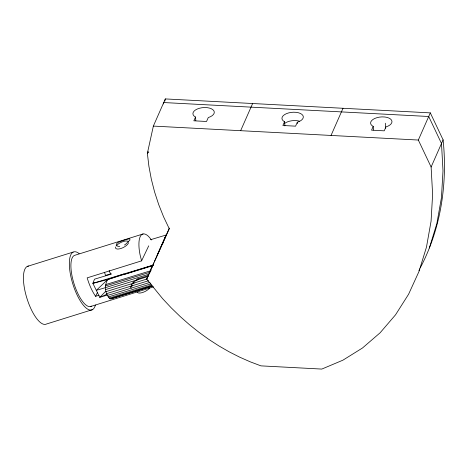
<?xml version="1.0" encoding="UTF-8"?>
<svg xmlns="http://www.w3.org/2000/svg" width="468" height="468" viewBox="0 0 468 468"><rect width="100%" height="100%" fill="white"/><g stroke="black" fill="none" stroke-linecap="round" stroke-linejoin="round"><path stroke-width="0.7" d="M152.199 286.211L110.963 298.888L110.109 298.771C104.727 294.243 104.177 285.474 107.652 279.56L123.71 274.032L123.915 274.552L153.112 265.584M153.352 126.091L147.367 153.358L148.906 166.28L151.322 179.168L154.586 191.944L158.687 204.522L163.595 216.83L169.281 228.788L146.648 279.08L162.659 298.707L171.241 307.856L180.174 316.52L189.429 324.681L198.982 332.315L208.81 339.394L218.872 345.905L229.156 351.819L239.616 357.131L250.228 361.822L260.969 365.871L321.803 369.076L342.909 360.179L362.454 348.016L380.104 332.801L395.565 314.777L408.587 294.249L418.954 271.551L426.488 247.057L431.069 221.183L432.619 194.355L431.116 167.017L418.334 140.043L430.314 112.876L165.333 98.923L153.352 126.091L418.334 140.043M163.431 103.943L163.736 102.545L428.717 116.497L441.494 143.477L443.003 170.814L441.453 197.642L436.872 223.517L429.337 248.005M164.871 101.024L165.333 98.923M162.39 244.524L163.443 241.816M164.233 239.78L166.076 235.035L150.462 239.739M166.076 235.035L157.09 255.405M148.163 151.544L147.367 153.358L148.795 152.153M195.513 117.047L193.851 120.808L206.546 121.475L208.272 117.562A10.729 5.405 -4.9 0 0 214.285 111.987A10.729 5.405 -4.9 0 0 207.113 107.646L204.376 107.535A10.729 5.405 -4.9 0 0 194.039 111.162A10.729 5.405 -4.9 0 0 195.513 117.047L195.817 120.639M146.648 279.08L153.861 262.729M154.434 261.425L169.352 228.086M240.651 130.683L252.632 103.522M284.538 121.733L282.877 125.494L295.571 126.167L297.297 122.247A10.729 5.405 -4.9 0 0 303.317 116.672A10.729 5.405 -4.9 0 0 296.139 112.332L293.407 112.221A10.729 5.405 -4.9 0 0 283.07 115.853A10.729 5.405 -4.9 0 0 284.538 121.733L284.895 125.904M331.034 135.445L343.015 108.283M373.195 126.401L371.534 130.162L384.228 130.835L385.954 126.916A10.729 5.405 -4.9 0 0 391.968 121.341A10.729 5.405 -4.9 0 0 384.795 117L382.058 116.889A10.729 5.405 -4.9 0 0 371.721 120.522A10.729 5.405 -4.9 0 0 373.195 126.401L373.499 130.016M431.116 167.017L443.097 139.85L430.314 112.876M418.971 270.703L419.86 268.761M420.451 267.462C440.979 228.483 447.63 183.421 443.097 139.85M148.719 245.84L141.576 260.863L87.165 277.863C89.125 284.351 91.728 290.716 95.595 296.32L97.455 292.401M105.821 291.19L99.76 297.361L92.875 283.333L94.483 279.185L111.472 274.061A32.421 12.595 -26.3 0 1 109.179 270.545M150.989 268.334L152.006 267.304M153.159 265.175L107.652 279.56L96.314 290.347L105.323 287.685M151.433 266.584L152.679 265.842M148.268 275.681L137.984 278.84L136.709 279.419L137.738 279.706L132.701 282.35L134.298 282.935L131.046 284.749L132.649 285.638L130.203 286.942L131.292 288.118M107.037 294.161L99.76 297.361L107.383 295.062M27.261 266.421L73.172 252.076M143.103 233.953L75.091 255.2A26.822 9.167 72.7 0 0 74.207 284.298A26.822 9.167 72.7 0 0 91.512 306.13M110.413 273.891L105.528 275.418L104.487 272.271M95.595 296.32L99.081 295.226M90.394 306.581L153.551 286.849M92.319 309.705L46.408 324.043A30.402 10.39 72.7 0 1 26.805 297.952A30.402 10.39 72.7 0 1 28.577 266.064M105.786 284.567L151.217 270.603M105.47 285.936L150.205 272.183M105.394 287.65L148.877 274.254M137.177 279.694L138.557 279.267M105.563 289.598L148.333 276.448M105.967 291.646L147.35 278.922M106.575 293.652L148.584 280.736M107.353 295.478L150.035 282.362M108.243 297.01L150.877 283.9M109.179 298.134L151.819 285.024M110.109 298.771L152.047 285.878M111.682 298.467L151.521 286.217M153.176 265.145L92.875 283.333L107.652 279.56M151.509 239.961L148.66 236.527A26.822 9.167 72.7 0 0 140.031 254.668L141.576 260.863M385.299 123.213L385.737 128.226M297.297 122.247L297.42 123.64M137.984 278.84L138.048 279.612M284.491 123.54A10.729 5.405 -4.9 0 1 294.12 120.563L296.852 120.674A10.729 5.405 -4.9 0 1 299.35 121.153M128.431 243.044A7.155 2.808 -26.3 0 1 120.744 248.549A7.155 2.808 -26.3 0 1 115.619 246.999M116.169 246.016A7.155 2.808 -26.3 0 1 123.306 241.494A7.155 2.808 -26.3 0 1 128.542 242.196M149.596 288.019A7.155 2.808 -26.3 0 1 142.459 292.547A7.155 2.808 -26.3 0 1 137.218 291.839M95.408 305.048A30.402 10.39 72.7 0 1 72.909 284.246A30.402 10.39 72.7 0 1 79.168 253.627M124.435 245.01A7.734 4.2 -31 0 0 125.564 244.331L129.94 240.008L129.747 238.785L128.08 239.049A7.734 0.661 -19.1 0 0 121.276 241.172C119.328 241.903 116.573 242.559 116.193 244.975L117.468 246.145L118.767 246.455A7.734 4.2 -31 0 0 119.79 246.466"/></g></svg>
